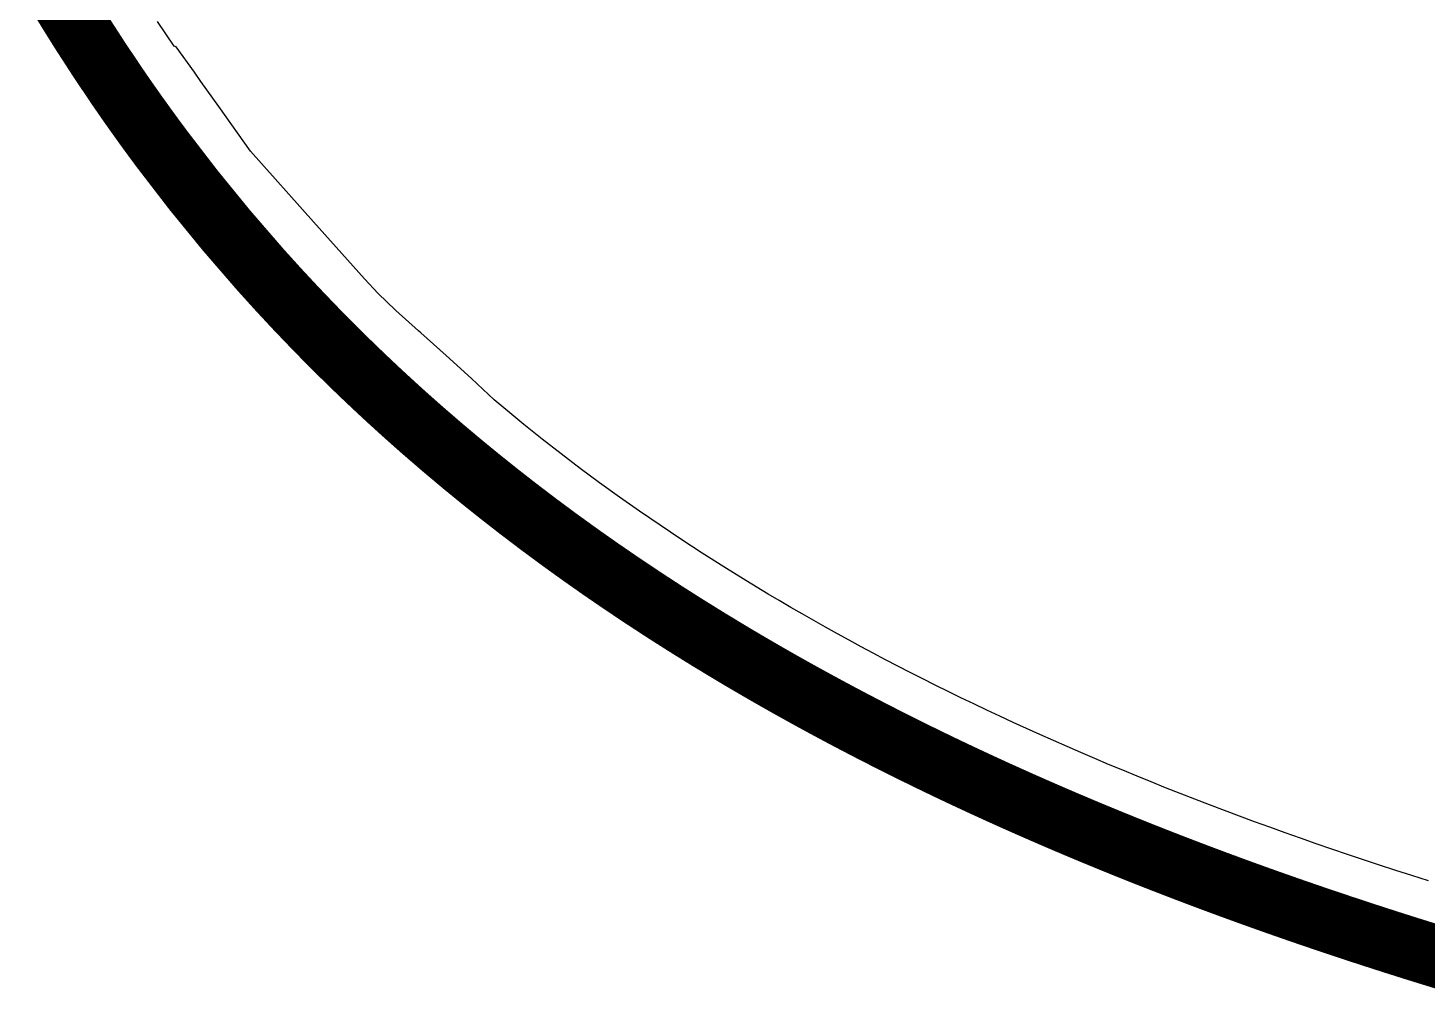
# Model space of a CAD drawing. Header units: millimetres. Extents: x -14 to 86, y -29 to 39.
# Drawn here: x 64.48 to 70.2, y -28.04 to -24.1 of the extents above; entities that cross this region are included whole.
import ezdxf

# ---------------------------------------------------------------- set-up
doc = ezdxf.new("R2010")
doc.units = ezdxf.units.MM
for name, color, linetype in [('BottomLayer', 5, 'Continuous'), ('KeepOutLayer', 6, 'Continuous'), ('Mechanical1', 6, 'Continuous'), ('TopLayer', 1, 'Continuous')]:
    doc.layers.add(name, color=color, linetype=linetype)

msp = doc.modelspace()

# ---------------------------------------------------------------- linework, layer by layer
at = {"layer": 'BottomLayer'}
for p, q in [((65.0777083, -24.1705638), (65.00971249999999, -24.06939306)), ((65.08628334, -24.17220718), (65.0777083, -24.1705638)), ((65.08628841999999, -24.17220464), (65.08628334, -24.17220718)), ((65.08628587999999, -24.17221226), (65.08628841999999, -24.17220464)), ((65.16054786, -24.27686534), (65.08628587999999, -24.17221226)), ((65.16054278, -24.27687042), (65.16054786, -24.27686534)), ((65.18721278, -24.3144548), (65.16054278, -24.27687042)), ((65.26004981999999, -24.4170073), (65.18721278, -24.3144548)), ((65.26004728, -24.41700984), (65.26004981999999, -24.4170073)), ((65.3896457, -24.59965616), (65.26004728, -24.41700984)), ((65.64756238, -24.88827128), (65.3896457, -24.59965616)), ((65.64756492, -24.88826874), (65.64756238, -24.88827128)), ((65.85570776, -25.12117912), (65.64756492, -24.88826874)), ((65.9119459, -25.18120948), (65.85570776, -25.12117912)), ((65.98163079999999, -25.24876332), (65.9119459, -25.18120948)), ((65.9831167, -25.25009174), (65.98163079999999, -25.24876332)), ((65.98311924, -25.2500892), (65.9831167, -25.25009174)), ((66.07615181999999, -25.33334024), (65.98311924, -25.2500892)), ((66.08553966, -25.34172986), (66.07615181999999, -25.33334024)), ((66.08554219999999, -25.34176542), (66.08553966, -25.34172732)), ((66.08553966, -25.34172732), (66.08553966, -25.34172986)), ((66.18889225999999, -25.43412744), (66.08554219999999, -25.34176542)), ((66.1888948, -25.4341249), (66.18889225999999, -25.43412744)), ((66.29330404, -25.52743942), (66.1888948, -25.4341249)), ((66.29331165999999, -25.52743688), (66.29330404, -25.52743942)), ((66.29330911999999, -25.52743942), (66.29331165999999, -25.52743688)), ((66.3853638, -25.61511006), (66.29330911999999, -25.52743942)), ((66.43311326, -25.65523952), (66.3853638, -25.61511006)), ((66.50703234, -25.71581598), (66.43311326, -25.65523952)), ((66.58243478, -25.77606732), (66.50703234, -25.71581598)), ((66.65920628, -25.83588432), (66.58243478, -25.77606732)), ((66.7373189, -25.89522634), (66.65920628, -25.83588432)), ((66.81663802, -25.953974), (66.7373189, -25.89522634)), ((66.89766655999999, -26.01248798), (66.81663802, -25.953974)), ((66.98000319999998, -26.07046348), (66.89766655999999, -26.01248798)), ((67.06371906, -26.12792844), (66.98000319999998, -26.07046348)), ((67.14902242, -26.1850124), (67.06371906, -26.12792844)), ((67.23589042, -26.24168234), (67.14902242, -26.1850124)), ((67.32391158, -26.29766394), (67.23589042, -26.24168234)), ((67.4137082, -26.35333058), (67.32391158, -26.29766394)), ((67.50543014, -26.40875592), (67.4137082, -26.35333058)), ((67.55120348, -26.43589327999999), (67.50543014, -26.40875592)), ((67.59790645999999, -26.46322622), (67.55120348, -26.43589327999999)), ((67.64495487999999, -26.49040676), (67.59790645999999, -26.46322622)), ((67.69224967999999, -26.51738664), (67.64495487999999, -26.49040676)), ((67.74015662, -26.54436398), (67.69224967999999, -26.51738664)), ((67.78842931999999, -26.57119908), (67.74015662, -26.54436398)), ((67.83672741999999, -26.59770652), (67.78842931999999, -26.57119908)), ((67.88599072, -26.62439684), (67.83672741999999, -26.59770652)), ((67.93518798, -26.6507087), (67.88599072, -26.62439684)), ((67.98546474, -26.67724916), (67.93518798, -26.6507087)), ((68.03555354, -26.70335528), (67.98546474, -26.67724916)), ((68.086351, -26.7294868), (68.03555354, -26.70335528)), ((68.13745326, -26.75543544), (68.086351, -26.7294868)), ((68.18860885999999, -26.78107166), (68.13745326, -26.75543544)), ((68.24079569999999, -26.80689584), (68.18860885999999, -26.78107166)), ((68.29296221999999, -26.8323695), (68.24079569999999, -26.80689584)), ((68.34615998, -26.85800825999999), (68.29296221999999, -26.8323695)), ((68.39882433999999, -26.88306282), (68.34615998, -26.85800825999999)), ((68.45284252, -26.90842726), (68.39882433999999, -26.88306282)), ((68.50661939999999, -26.93334974), (68.45284252, -26.90842726)), ((68.56151134, -26.95845256), (68.50661939999999, -26.93334974)), ((68.61631692, -26.9831947), (68.56151134, -26.95845256)), ((68.6713511, -27.00770824), (68.61631692, -26.9831947)), ((68.72760955999999, -27.03244022), (68.6713511, -27.00770824)), ((68.7837969, -27.0568166), (68.72760955999999, -27.03244022)), ((68.84026618, -27.08098978), (68.7837969, -27.0568166)), ((68.89730442, -27.1050893), (68.84026618, -27.08098978)), ((68.95477446, -27.12904658), (68.89730442, -27.1050893)), ((69.01341036, -27.15316642), (68.95477446, -27.12904658)), ((69.07114202, -27.17660046), (69.01341036, -27.15316642)), ((69.13046625999999, -27.20035962), (69.07114202, -27.17660046)), ((69.19030358, -27.22400448), (69.13046625999999, -27.20035962)), ((69.2494043, -27.24704736), (69.19030358, -27.22400448)), ((69.30998075999999, -27.27034678), (69.2494043, -27.24704736)), ((69.371083, -27.29353444), (69.30998075999999, -27.27034678)), ((69.43201506, -27.31634618), (69.371083, -27.29353444)), ((69.49395041999999, -27.33921888), (69.43201506, -27.31634618)), ((69.55594674, -27.36180456), (69.49395041999999, -27.33921888)), ((69.61895398, -27.38444612), (69.55594674, -27.36180456)), ((69.68176564, -27.40670922), (69.61895398, -27.38444612)), ((69.7456187, -27.42903582), (69.68176564, -27.40670922)), ((69.80911361999999, -27.4509357), (69.7456187, -27.42903582)), ((69.87430525999999, -27.47310736), (69.80911361999999, -27.4509357)), ((69.93932164, -27.49491834), (69.87430525999999, -27.47310736)), ((70.00449042, -27.51647531999999), (69.93932164, -27.49491834)), ((70.0708911, -27.53813898), (70.00449042, -27.51647531999999)), ((70.13690061999999, -27.55937338), (70.0708911, -27.53813898)), ((70.20434016, -27.5807678), (70.13690061999999, -27.55937338))]:
    msp.add_line(p, q, dxfattribs=at)
at = {"layer": 'KeepOutLayer', "const_width": 0.254}
for points in [[(64.60698787999999, -23.96518194), (64.65297457999999, -24.04028974)], [(64.65297457999999, -24.04028974), (64.69986552, -24.11499622)], [(64.69986552, -24.11499622), (64.77192532, -24.2262914)], [(64.77192532, -24.2262914), (64.84611109999999, -24.3366671)], [(64.92247112, -24.44610808), (64.92247366, -24.44610808)], [(65.65090248, -25.32041164), (65.65090502, -25.32041164)], [(65.78397308, -25.45381244), (65.78397308, -25.4538099)], [(65.88699802, -25.5526413), (65.88699802, -25.55263876)], [(66.10156452, -25.74712148), (66.17567156, -25.81099486)], [(66.10156452, -25.74712148), (66.10156706, -25.74712148)], [(66.17567156, -25.81099486), (66.25109686, -25.87438818)], [(66.25109686, -25.87438818), (66.3278582, -25.93729382)], [(66.3278582, -25.93729382), (66.40597082, -25.99971178)], [(66.40597082, -25.99971178), (66.4854525, -26.06163952)], [(66.4854525, -26.06163952), (66.56631848, -26.12307196)], [(66.56631848, -26.12307196), (66.64858654, -26.18400656)], [(66.64858654, -26.18400656), (66.73227191999999, -26.24443824)], [(66.73227191999999, -26.24443824), (66.81738985999999, -26.30436954)], [(66.81738985999999, -26.30436954), (66.90395814, -26.36379284)], [(66.90395814, -26.36379284), (66.99199454, -26.4227056)], [(66.99199454, -26.4227056), (67.08151176, -26.48110528)], [(67.08151176, -26.48110528), (67.17252758000001, -26.53898934)], [(67.17252758000001, -26.53898934), (67.26505978, -26.5963527)], [(67.26505978, -26.5963527), (67.35912359999999, -26.65319282)], [(67.35912359999999, -26.65319282), (67.40673589999999, -26.6814173)], [(67.40673589999999, -26.6814173), (67.45473682, -26.7095097)], [(67.45473682, -26.7095097), (67.5031289, -26.73746748)], [(67.5031289, -26.73746748), (67.55191214, -26.76529572)], [(67.55191214, -26.76529572), (67.60109161999999, -26.79298933999999)], [(67.60109161999999, -26.79298933999999), (67.65066988, -26.82055088)], [(67.65066988, -26.82055088), (67.70064692, -26.8479778)], [(67.70064692, -26.8479778), (67.75102528, -26.87527009999999)], [(67.75102528, -26.87527009999999), (67.80180495999998, -26.90242778)], [(67.80180495999998, -26.90242778), (67.85299357999999, -26.92945083999999)], [(67.85299357999999, -26.92945083999999), (67.90458606, -26.95633928)], [(67.90458606, -26.95633928), (67.95659002, -26.98309056)], [(67.95659002, -26.98309056), (68.00900546, -27.00970722)], [(68.00900546, -27.00970722), (68.06183492, -27.03618418)], [(68.06183492, -27.03618418), (68.11508094, -27.06252906)], [(68.11508094, -27.06252906), (68.16874098, -27.08873424)], [(68.16874098, -27.08873424), (68.2228252, -27.11479972)], [(68.2228252, -27.11479972), (68.27732852, -27.14073058)], [(68.27732852, -27.14073058), (68.33225602, -27.16652174)], [(68.33225602, -27.16652174), (68.3876077, -27.1921732)], [(68.3876077, -27.1921732), (68.44339117999999, -27.21768496)], [(68.44339117999999, -27.21768496), (68.49960138, -27.24305956)], [(68.49960138, -27.24305956), (68.55624338, -27.26829192)], [(68.55624338, -27.26829192), (68.61332225999999, -27.29338458)], [(68.61332225999999, -27.29338458), (68.67083548, -27.31833753999999)], [(68.67083548, -27.31833753999999), (68.72878558, -27.34314572)], [(68.72878558, -27.34314572), (68.78717764, -27.36781674)], [(68.78717764, -27.36781674), (68.84601166, -27.39234298)], [(68.84601166, -27.39234298), (68.90529018, -27.41672698)], [(68.90529018, -27.41672698), (68.9650132, -27.44096874)], [(68.9650132, -27.44096874), (69.02518834, -27.46506826)], [(69.02518834, -27.46506826), (69.08581052, -27.489023)], [(69.08581052, -27.489023), (69.14688482, -27.5128355)], [(69.14688482, -27.5128355), (69.20841632, -27.53650068)], [(69.20841632, -27.53650068), (69.27040248, -27.56002362)], [(69.27040248, -27.56002362), (69.33284584, -27.58340178)], [(69.33284584, -27.58340178), (69.39575148, -27.60663262)], [(69.39575148, -27.60663262), (69.45912193999999, -27.62971868)], [(69.45912193999999, -27.62971868), (69.52295467999998, -27.65265742)], [(69.52295467999998, -27.65265742), (69.58725224, -27.67544884)], [(69.58725224, -27.67544884), (69.65202224, -27.69809548)], [(69.65202224, -27.69809548), (69.71725959999999, -27.7205948)], [(69.71725959999999, -27.7205948), (69.78297194, -27.74294426)], [(69.78297194, -27.74294426), (69.84915926, -27.7651464)], [(69.84915926, -27.7651464), (69.9158241, -27.78719868)], [(69.9158241, -27.78719868), (69.98296646, -27.80910364)], [(69.98296646, -27.80910364), (70.05059142, -27.83085874)], [(70.05059142, -27.83085874), (70.11869644, -27.85246398)], [(70.11869644, -27.85246398), (70.18728914, -27.87391936)], [(70.18728914, -27.87391936), (70.25636952, -27.89522234)], [(70.25636952, -27.89522234), (70.32593758, -27.91637546)]]:
    msp.add_lwpolyline(points, dxfattribs=at)
at = {"layer": 'KeepOutLayer', "const_width": 0.127}
for points in [[(64.58947457999999, -24.04028974, 1), (64.71647458, -24.04028974, 1)], [(64.58947457999999, -24.04028974, 1), (64.71647458, -24.04028974, 1)], [(64.63636552, -24.11499622, 1), (64.76336552, -24.11499622, 1)], [(64.63636552, -24.11499622, 1), (64.76336552, -24.11499622, 1)], [(64.70842532, -24.2262914, 1), (64.83542532, -24.2262914, 1)], [(64.70842532, -24.2262914, 1), (64.83542532, -24.2262914, 1)], [(64.7826111, -24.3366671, 1), (64.90961109999999, -24.3366671, 1)], [(64.7826111, -24.3366671, 1), (64.90961109999999, -24.3366671, 1)], [(64.85897111999999, -24.44610808, 1), (64.98597111999999, -24.44610808, 1)], [(64.85897111999999, -24.44610808, 1), (64.98597111999999, -24.44610808, 1)], [(64.85897365999999, -24.44610808, 1), (64.98597366, -24.44610808, 1)], [(64.85897365999999, -24.44610808, 1), (64.98597366, -24.44610808, 1)], [(64.9642719, -24.59056042, 1), (65.0912719, -24.59056042, 1)], [(64.9642719, -24.59056042, 1), (65.0912719, -24.59056042, 1)], [(65.36596782, -25.08256604, 1), (65.49296782, -25.08256604, 1)], [(65.36596782, -25.08256604, 1), (65.49296782, -25.08256604, 1)], [(65.58740248, -25.32041164, 1), (65.71440247999999, -25.32041164, 1)], [(65.58740248, -25.32041164, 1), (65.71440247999999, -25.32041164, 1)], [(65.58740501999999, -25.32041164, 1), (65.71440502, -25.32041164, 1)], [(65.58740501999999, -25.32041164, 1), (65.71440502, -25.32041164, 1)], [(65.72047307999999, -25.4538099, 1), (65.84747307999999, -25.4538099, 1)], [(65.72047307999999, -25.4538099, 1), (65.84747307999999, -25.4538099, 1)], [(65.72047307999999, -25.45381244, 1), (65.84747307999999, -25.45381244, 1)], [(65.72047307999999, -25.45381244, 1), (65.84747307999999, -25.45381244, 1)], [(65.82349802, -25.55263876, 1), (65.95049802, -25.55263876, 1)], [(65.82349802, -25.55263876, 1), (65.95049802, -25.55263876, 1)], [(65.82349802, -25.5526413, 1), (65.95049802, -25.5526413, 1)], [(65.82349802, -25.5526413, 1), (65.95049802, -25.5526413, 1)], [(65.92934489999999, -25.65041352, 1), (66.0563449, -25.65041352, 1)], [(65.92934489999999, -25.65041352, 1), (66.0563449, -25.65041352, 1)], [(66.03806451999999, -25.74712148, 1), (66.16506451999999, -25.74712148, 1)], [(66.03806451999999, -25.74712148, 1), (66.16506451999999, -25.74712148, 1)], [(66.03806705999999, -25.74712148, 1), (66.16506706, -25.74712148, 1)], [(66.03806705999999, -25.74712148, 1), (66.16506706, -25.74712148, 1)], [(66.11217156, -25.81099486, 1), (66.23917155999999, -25.81099486, 1)], [(66.11217156, -25.81099486, 1), (66.23917155999999, -25.81099486, 1)], [(66.18759685999999, -25.87438818, 1), (66.31459686, -25.87438818, 1)], [(66.18759685999999, -25.87438818, 1), (66.31459686, -25.87438818, 1)], [(66.2643582, -25.93729382, 1), (66.3913582, -25.93729382, 1)], [(66.2643582, -25.93729382, 1), (66.3913582, -25.93729382, 1)], [(66.34247082, -25.99971178, 1), (66.46947082, -25.99971178, 1)], [(66.34247082, -25.99971178, 1), (66.46947082, -25.99971178, 1)], [(66.4219525, -26.06163952, 1), (66.5489525, -26.06163952, 1)], [(66.4219525, -26.06163952, 1), (66.5489525, -26.06163952, 1)], [(66.50281847999999, -26.12307196, 1), (66.62981848, -26.12307196, 1)], [(66.50281847999999, -26.12307196, 1), (66.62981848, -26.12307196, 1)], [(66.58508654, -26.18400656, 1), (66.71208654, -26.18400656, 1)], [(66.58508654, -26.18400656, 1), (66.71208654, -26.18400656, 1)], [(66.66877192, -26.24443824, 1), (66.79577192, -26.24443824, 1)], [(66.66877192, -26.24443824, 1), (66.79577192, -26.24443824, 1)], [(66.75388986, -26.30436954, 1), (66.88088986, -26.30436954, 1)], [(66.75388986, -26.30436954, 1), (66.88088986, -26.30436954, 1)], [(66.84045814, -26.36379284, 1), (66.96745813999999, -26.36379284, 1)], [(66.84045814, -26.36379284, 1), (66.96745813999999, -26.36379284, 1)], [(66.92849453999999, -26.4227056, 1), (67.05549454, -26.4227056, 1)], [(66.92849453999999, -26.4227056, 1), (67.05549454, -26.4227056, 1)], [(67.01801176, -26.48110528, 1), (67.14501175999999, -26.48110528, 1)], [(67.01801176, -26.48110528, 1), (67.14501175999999, -26.48110528, 1)], [(67.10902757999999, -26.53898934, 1), (67.23602758, -26.53898934, 1)], [(67.10902757999999, -26.53898934, 1), (67.23602758, -26.53898934, 1)], [(67.20155978, -26.5963527, 1), (67.32855977999999, -26.5963527, 1)], [(67.20155978, -26.5963527, 1), (67.32855977999999, -26.5963527, 1)], [(67.2956236, -26.65319282, 1), (67.4226236, -26.65319282, 1)], [(67.2956236, -26.65319282, 1), (67.4226236, -26.65319282, 1)], [(67.3432359, -26.6814173, 1), (67.4702359, -26.6814173, 1)], [(67.3432359, -26.6814173, 1), (67.4702359, -26.6814173, 1)], [(67.39123682, -26.7095097, 1), (67.51823682, -26.7095097, 1)], [(67.39123682, -26.7095097, 1), (67.51823682, -26.7095097, 1)], [(67.4396289, -26.73746748, 1), (67.5666289, -26.73746748, 1)], [(67.4396289, -26.73746748, 1), (67.5666289, -26.73746748, 1)], [(67.48841214, -26.76529572, 1), (67.61541213999999, -26.76529572, 1)], [(67.48841214, -26.76529572, 1), (67.61541213999999, -26.76529572, 1)], [(67.53759162, -26.79298933999999, 1), (67.66459162, -26.79298933999999, 1)], [(67.53759162, -26.79298933999999, 1), (67.66459162, -26.79298933999999, 1)], [(67.58716987999999, -26.82055088, 1), (67.71416988, -26.82055088, 1)], [(67.58716987999999, -26.82055088, 1), (67.71416988, -26.82055088, 1)], [(67.63714691999999, -26.8479778, 1), (67.76414692, -26.8479778, 1)], [(67.63714691999999, -26.8479778, 1), (67.76414692, -26.8479778, 1)], [(67.68752528, -26.87527009999999, 1), (67.81452528, -26.87527009999999, 1)], [(67.68752528, -26.87527009999999, 1), (67.81452528, -26.87527009999999, 1)], [(67.73830496, -26.90242778, 1), (67.86530496, -26.90242778, 1)], [(67.73830496, -26.90242778, 1), (67.86530496, -26.90242778, 1)], [(67.78949358, -26.92945083999999, 1), (67.91649358, -26.92945083999999, 1)], [(67.78949358, -26.92945083999999, 1), (67.91649358, -26.92945083999999, 1)], [(67.84108606, -26.95633928, 1), (67.96808605999999, -26.95633928, 1)], [(67.84108606, -26.95633928, 1), (67.96808605999999, -26.95633928, 1)], [(67.89309002, -26.98309056, 1), (68.02009002, -26.98309056, 1)], [(67.89309002, -26.98309056, 1), (68.02009002, -26.98309056, 1)], [(67.94550545999999, -27.00970722, 1), (68.07250546, -27.00970722, 1)], [(67.94550545999999, -27.00970722, 1), (68.07250546, -27.00970722, 1)], [(67.99833492, -27.03618418, 1), (68.12533492, -27.03618418, 1)], [(67.99833492, -27.03618418, 1), (68.12533492, -27.03618418, 1)], [(68.05158094, -27.06252906, 1), (68.17858093999999, -27.06252906, 1)], [(68.05158094, -27.06252906, 1), (68.17858093999999, -27.06252906, 1)], [(68.10524098, -27.08873424, 1), (68.23224098, -27.08873424, 1)], [(68.10524098, -27.08873424, 1), (68.23224098, -27.08873424, 1)], [(68.1593252, -27.11479972, 1), (68.2863252, -27.11479972, 1)], [(68.1593252, -27.11479972, 1), (68.2863252, -27.11479972, 1)], [(68.21382851999999, -27.14073058, 1), (68.34082852, -27.14073058, 1)], [(68.21382851999999, -27.14073058, 1), (68.34082852, -27.14073058, 1)], [(68.26875602, -27.16652174, 1), (68.39575602, -27.16652174, 1)], [(68.26875602, -27.16652174, 1), (68.39575602, -27.16652174, 1)], [(68.3241077, -27.1921732, 1), (68.4511077, -27.1921732, 1)], [(68.3241077, -27.1921732, 1), (68.4511077, -27.1921732, 1)], [(68.37989118, -27.21768496, 1), (68.50689118, -27.21768496, 1)], [(68.37989118, -27.21768496, 1), (68.50689118, -27.21768496, 1)], [(68.43610138, -27.24305956, 1), (68.56310137999999, -27.24305956, 1)], [(68.43610138, -27.24305956, 1), (68.56310137999999, -27.24305956, 1)], [(68.49274338, -27.26829192, 1), (68.61974338, -27.26829192, 1)], [(68.49274338, -27.26829192, 1), (68.61974338, -27.26829192, 1)], [(68.54982226, -27.29338458, 1), (68.67682226, -27.29338458, 1)], [(68.54982226, -27.29338458, 1), (68.67682226, -27.29338458, 1)], [(68.60733548, -27.31833753999999, 1), (68.73433548, -27.31833753999999, 1)], [(68.60733548, -27.31833753999999, 1), (68.73433548, -27.31833753999999, 1)], [(68.66528558, -27.34314572, 1), (68.79228558, -27.34314572, 1)], [(68.66528558, -27.34314572, 1), (68.79228558, -27.34314572, 1)], [(68.72367764, -27.36781674, 1), (68.85067764, -27.36781674, 1)], [(68.72367764, -27.36781674, 1), (68.85067764, -27.36781674, 1)], [(68.78251166, -27.39234298, 1), (68.90951165999999, -27.39234298, 1)], [(68.78251166, -27.39234298, 1), (68.90951165999999, -27.39234298, 1)], [(68.84179017999999, -27.41672698, 1), (68.96879018, -27.41672698, 1)], [(68.84179017999999, -27.41672698, 1), (68.96879018, -27.41672698, 1)], [(68.9015132, -27.44096874, 1), (69.0285132, -27.44096874, 1)], [(68.9015132, -27.44096874, 1), (69.0285132, -27.44096874, 1)], [(68.96168834, -27.46506826, 1), (69.08868833999999, -27.46506826, 1)], [(68.96168834, -27.46506826, 1), (69.08868833999999, -27.46506826, 1)], [(69.02231052, -27.489023, 1), (69.14931052, -27.489023, 1)], [(69.02231052, -27.489023, 1), (69.14931052, -27.489023, 1)], [(69.08338481999999, -27.5128355, 1), (69.21038481999999, -27.5128355, 1)], [(69.08338481999999, -27.5128355, 1), (69.21038481999999, -27.5128355, 1)], [(69.14491632, -27.53650068, 1), (69.27191632, -27.53650068, 1)], [(69.14491632, -27.53650068, 1), (69.27191632, -27.53650068, 1)], [(69.20690248, -27.56002362, 1), (69.33390247999999, -27.56002362, 1)], [(69.20690248, -27.56002362, 1), (69.33390247999999, -27.56002362, 1)], [(69.26934584, -27.58340178, 1), (69.39634584, -27.58340178, 1)], [(69.26934584, -27.58340178, 1), (69.39634584, -27.58340178, 1)], [(69.33225148, -27.60663262, 1), (69.45925147999999, -27.60663262, 1)], [(69.33225148, -27.60663262, 1), (69.45925147999999, -27.60663262, 1)], [(69.39562194, -27.62971868, 1), (69.52262194, -27.62971868, 1)], [(69.39562194, -27.62971868, 1), (69.52262194, -27.62971868, 1)], [(69.45945468, -27.65265742, 1), (69.58645468, -27.65265742, 1)], [(69.45945468, -27.65265742, 1), (69.58645468, -27.65265742, 1)], [(69.52375224, -27.67544884, 1), (69.65075223999999, -27.67544884, 1)], [(69.52375224, -27.67544884, 1), (69.65075223999999, -27.67544884, 1)], [(69.58852224, -27.69809548, 1), (69.71552224, -27.69809548, 1)], [(69.58852224, -27.69809548, 1), (69.71552224, -27.69809548, 1)], [(69.6537596, -27.7205948, 1), (69.7807596, -27.7205948, 1)], [(69.6537596, -27.7205948, 1), (69.7807596, -27.7205948, 1)], [(69.71947193999999, -27.74294426, 1), (69.84647194, -27.74294426, 1)], [(69.71947193999999, -27.74294426, 1), (69.84647194, -27.74294426, 1)], [(69.78565926, -27.7651464, 1), (69.91265926, -27.7651464, 1)], [(69.78565926, -27.7651464, 1), (69.91265926, -27.7651464, 1)], [(69.85232409999999, -27.78719868, 1), (69.97932409999999, -27.78719868, 1)], [(69.85232409999999, -27.78719868, 1), (69.97932409999999, -27.78719868, 1)], [(69.91946646, -27.80910364, 1), (70.04646645999999, -27.80910364, 1)], [(69.91946646, -27.80910364, 1), (70.04646645999999, -27.80910364, 1)], [(69.98709142, -27.83085874, 1), (70.11409142, -27.83085874, 1)], [(69.98709142, -27.83085874, 1), (70.11409142, -27.83085874, 1)], [(70.05519644, -27.85246398, 1), (70.18219644, -27.85246398, 1)], [(70.05519644, -27.85246398, 1), (70.18219644, -27.85246398, 1)], [(70.12378914, -27.87391936, 1), (70.25078914, -27.87391936, 1)], [(70.12378914, -27.87391936, 1), (70.25078914, -27.87391936, 1)], [(70.19286951999999, -27.89522234, 1), (70.31986952, -27.89522234, 1)], [(70.19286951999999, -27.89522234, 1), (70.31986952, -27.89522234, 1)]]:
    msp.add_lwpolyline(points, format="xyb", close=True, dxfattribs=at)
at = {"layer": 'KeepOutLayer', "const_width": 0.254}
for points in [[(64.92247366, -24.44610808, -0.004394170888689927), (64.84611109999999, -24.3366671)], [(65.02777189999999, -24.59056042, -0.005952614643002132), (64.92247112, -24.44610808)], [(65.42946782, -25.08256604, -0.02149589596664405), (65.02777189999999, -24.59056042)], [(65.65090502, -25.32041164, -0.01096655551007405), (65.42946782, -25.08256604)], [(65.78397308, -25.4538099, -0.006288318506242504), (65.65090248, -25.32041164)], [(65.88699802, -25.5526413, -0.004714988557265941), (65.78397308, -25.45381244)], [(65.9928449, -25.65041352, -0.004706899079624595), (65.88699802, -25.55263876)], [(66.10156706, -25.74712148, -0.004692528021218176), (65.9928449, -25.65041352)]]:
    msp.add_lwpolyline(points, format="xyb", dxfattribs=at)
at = {"layer": 'Mechanical1', "const_width": 0.02269998}
for points in [[(64.65297457999999, -24.04028974), (64.69986552, -24.11499622)], [(64.69986552, -24.11499622), (64.77192532, -24.2262914)], [(64.77192532, -24.2262914), (64.84611109999999, -24.3366671)], [(66.10156452, -25.74712148), (66.17567156, -25.81099486)], [(66.17567156, -25.81099486), (66.25109686, -25.87438818)], [(66.25109686, -25.87438818), (66.3278582, -25.93729382)], [(66.3278582, -25.93729382), (66.40597082, -25.99971178)], [(66.40597082, -25.99971178), (66.4854525, -26.06163952)], [(66.4854525, -26.06163952), (66.56631848, -26.12307196)], [(66.56631848, -26.12307196), (66.64858654, -26.18400656)], [(66.64858654, -26.18400656), (66.73227191999999, -26.24443824)], [(66.73227191999999, -26.24443824), (66.81738985999999, -26.30436954)], [(66.81738985999999, -26.30436954), (66.90395814, -26.36379284)], [(66.90395814, -26.36379284), (66.99199454, -26.4227056)], [(66.99199454, -26.4227056), (67.08151176, -26.48110528)], [(67.08151176, -26.48110528), (67.17252758000001, -26.53898934)], [(67.17252758000001, -26.53898934), (67.26505978, -26.5963527)], [(67.26505978, -26.5963527), (67.35912359999999, -26.65319282)], [(67.35912359999999, -26.65319282), (67.40673589999999, -26.6814173)], [(67.40673589999999, -26.6814173), (67.45473682, -26.7095097)], [(67.45473682, -26.7095097), (67.5031289, -26.73746748)], [(67.5031289, -26.73746748), (67.55191214, -26.76529572)], [(67.55191214, -26.76529572), (67.60109161999999, -26.79298933999999)], [(67.60109161999999, -26.79298933999999), (67.65066988, -26.82055088)], [(67.65066988, -26.82055088), (67.70064692, -26.8479778)], [(67.70064692, -26.8479778), (67.75102528, -26.87527009999999)], [(67.75102528, -26.87527009999999), (67.80180495999998, -26.90242778)], [(67.80180495999998, -26.90242778), (67.85299357999999, -26.92945083999999)], [(67.85299357999999, -26.92945083999999), (67.90458606, -26.95633928)], [(67.90458606, -26.95633928), (67.95659002, -26.98309056)], [(67.95659002, -26.98309056), (68.00900546, -27.00970722)], [(68.00900546, -27.00970722), (68.06183492, -27.03618418)], [(68.06183492, -27.03618418), (68.11508094, -27.06252906)], [(68.11508094, -27.06252906), (68.16874098, -27.08873424)], [(68.16874098, -27.08873424), (68.2228252, -27.11479972)], [(68.2228252, -27.11479972), (68.27732852, -27.14073058)], [(68.27732852, -27.14073058), (68.33225602, -27.16652174)], [(68.33225602, -27.16652174), (68.3876077, -27.1921732)], [(68.3876077, -27.1921732), (68.44339117999999, -27.21768496)], [(68.44339117999999, -27.21768496), (68.49960138, -27.24305956)], [(68.49960138, -27.24305956), (68.55624338, -27.26829192)], [(68.55624338, -27.26829192), (68.61332225999999, -27.29338458)], [(68.61332225999999, -27.29338458), (68.67083548, -27.31833753999999)], [(68.67083548, -27.31833753999999), (68.72878558, -27.34314572)], [(68.72878558, -27.34314572), (68.78717764, -27.36781674)], [(68.78717764, -27.36781674), (68.84601166, -27.39234298)], [(68.84601166, -27.39234298), (68.90529018, -27.41672698)], [(68.90529018, -27.41672698), (68.9650132, -27.44096874)], [(68.9650132, -27.44096874), (69.02518834, -27.46506826)], [(69.02518834, -27.46506826), (69.08581052, -27.489023)], [(69.08581052, -27.489023), (69.14688482, -27.5128355)], [(69.14688482, -27.5128355), (69.20841632, -27.53650068)], [(69.20841632, -27.53650068), (69.27040248, -27.56002362)], [(69.27040248, -27.56002362), (69.33284584, -27.58340178)], [(69.33284584, -27.58340178), (69.39575148, -27.60663262)], [(69.39575148, -27.60663262), (69.45912193999999, -27.62971868)], [(69.45912193999999, -27.62971868), (69.52295467999998, -27.65265742)], [(69.52295467999998, -27.65265742), (69.58725224, -27.67544884)], [(69.58725224, -27.67544884), (69.65202224, -27.69809548)], [(69.65202224, -27.69809548), (69.71725959999999, -27.7205948)], [(69.71725959999999, -27.7205948), (69.78297194, -27.74294426)], [(69.78297194, -27.74294426), (69.84915926, -27.7651464)], [(69.84915926, -27.7651464), (69.9158241, -27.78719868)], [(69.9158241, -27.78719868), (69.98296646, -27.80910364)], [(69.98296646, -27.80910364), (70.05059142, -27.83085874)], [(70.05059142, -27.83085874), (70.11869644, -27.85246398)], [(70.11869644, -27.85246398), (70.18728914, -27.87391936)], [(70.18728914, -27.87391936), (70.25636952, -27.89522234)]]:
    msp.add_lwpolyline(points, dxfattribs=at)
at = {"layer": 'Mechanical1', "const_width": 0.01134872}
for points in [[(64.69419115999999, -24.11499622, 1), (64.70553988, -24.11499622, 1)], [(64.69419115999999, -24.11499622, 1), (64.70553988, -24.11499622, 1)], [(64.76625096, -24.2262914, 1), (64.77759968, -24.2262914, 1)], [(64.76625096, -24.2262914, 1), (64.77759968, -24.2262914, 1)], [(64.84043674, -24.3366671, 1), (64.85178546, -24.3366671, 1)], [(64.84043674, -24.3366671, 1), (64.85178546, -24.3366671, 1)], [(64.91679676, -24.44610808, 1), (64.92814548, -24.44610808, 1)], [(64.9167993, -24.44610808, 1), (64.92814802, -24.44610808, 1)], [(65.02209754, -24.59056042, 1), (65.03344625999999, -24.59056042, 1)], [(65.02209754, -24.59056042, 1), (65.03344625999999, -24.59056042, 1)], [(65.42379346, -25.08256604, 1), (65.43514218, -25.08256604, 1)], [(65.42379346, -25.08256604, 1), (65.43514218, -25.08256604, 1)], [(65.64522812, -25.32041164, 1), (65.65657684, -25.32041164, 1)], [(65.64523066, -25.32041164, 1), (65.65657938, -25.32041164, 1)], [(65.77829872, -25.4538099, 1), (65.78964744, -25.4538099, 1)], [(65.77829872, -25.45381244, 1), (65.78964744, -25.45381244, 1)], [(65.88132366, -25.55263876, 1), (65.89267238, -25.55263876, 1)], [(65.88132366, -25.5526413, 1), (65.89267238, -25.5526413, 1)], [(65.98717054, -25.65041352, 1), (65.99851926, -25.65041352, 1)], [(65.98717054, -25.65041352, 1), (65.99851926, -25.65041352, 1)], [(66.09589016, -25.74712148, 1), (66.10723888, -25.74712148, 1)], [(66.0958927, -25.74712148, 1), (66.10724142, -25.74712148, 1)], [(66.1699972, -25.81099486, 1), (66.18134591999998, -25.81099486, 1)], [(66.1699972, -25.81099486, 1), (66.18134591999998, -25.81099486, 1)], [(66.24542249999999, -25.87438818, 1), (66.25677122, -25.87438818, 1)], [(66.24542249999999, -25.87438818, 1), (66.25677122, -25.87438818, 1)], [(66.32218384, -25.93729382, 1), (66.33353256, -25.93729382, 1)], [(66.32218384, -25.93729382, 1), (66.33353256, -25.93729382, 1)], [(66.40029646, -25.99971178, 1), (66.41164518, -25.99971178, 1)], [(66.40029646, -25.99971178, 1), (66.41164518, -25.99971178, 1)], [(66.47977814000001, -26.06163952, 1), (66.49112686, -26.06163952, 1)], [(66.47977814000001, -26.06163952, 1), (66.49112686, -26.06163952, 1)], [(66.56064411999999, -26.12307196, 1), (66.57199284, -26.12307196, 1)], [(66.56064411999999, -26.12307196, 1), (66.57199284, -26.12307196, 1)], [(66.64291218, -26.18400656, 1), (66.6542609, -26.18400656, 1)], [(66.64291218, -26.18400656, 1), (66.6542609, -26.18400656, 1)], [(66.72659755999999, -26.24443824, 1), (66.73794628, -26.24443824, 1)], [(66.72659755999999, -26.24443824, 1), (66.73794628, -26.24443824, 1)], [(66.81171549999999, -26.30436954, 1), (66.82306421999999, -26.30436954, 1)], [(66.81171549999999, -26.30436954, 1), (66.82306421999999, -26.30436954, 1)], [(66.89828378, -26.36379284, 1), (66.90963249999999, -26.36379284, 1)], [(66.89828378, -26.36379284, 1), (66.90963249999999, -26.36379284, 1)], [(66.98632017999999, -26.4227056, 1), (66.99766890000001, -26.4227056, 1)], [(66.98632017999999, -26.4227056, 1), (66.99766890000001, -26.4227056, 1)], [(67.0758374, -26.48110528, 1), (67.08718611999998, -26.48110528, 1)], [(67.0758374, -26.48110528, 1), (67.08718611999998, -26.48110528, 1)], [(67.16685322, -26.53898934, 1), (67.17820194, -26.53898934, 1)], [(67.16685322, -26.53898934, 1), (67.17820194, -26.53898934, 1)], [(67.25938542, -26.5963527, 1), (67.27073413999999, -26.5963527, 1)], [(67.25938542, -26.5963527, 1), (67.27073413999999, -26.5963527, 1)], [(67.35344923999999, -26.65319282, 1), (67.36479796, -26.65319282, 1)], [(67.35344923999999, -26.65319282, 1), (67.36479796, -26.65319282, 1)], [(67.40106154, -26.6814173, 1), (67.41241026, -26.6814173, 1)], [(67.40106154, -26.6814173, 1), (67.41241026, -26.6814173, 1)], [(67.44906246000001, -26.7095097, 1), (67.46041118, -26.7095097, 1)], [(67.44906246000001, -26.7095097, 1), (67.46041118, -26.7095097, 1)], [(67.49745453999999, -26.73746748, 1), (67.50880326, -26.73746748, 1)], [(67.49745453999999, -26.73746748, 1), (67.50880326, -26.73746748, 1)], [(67.54623778, -26.76529572, 1), (67.5575865, -26.76529572, 1)], [(67.54623778, -26.76529572, 1), (67.5575865, -26.76529572, 1)], [(67.59541725999999, -26.79298933999999, 1), (67.60676598, -26.79298933999999, 1)], [(67.59541725999999, -26.79298933999999, 1), (67.60676598, -26.79298933999999, 1)], [(67.64499552, -26.82055088, 1), (67.65634424, -26.82055088, 1)], [(67.64499552, -26.82055088, 1), (67.65634424, -26.82055088, 1)], [(67.69497256, -26.8479778, 1), (67.70632128, -26.8479778, 1)], [(67.69497256, -26.8479778, 1), (67.70632128, -26.8479778, 1)], [(67.74535092, -26.87527009999999, 1), (67.75669964, -26.87527009999999, 1)], [(67.74535092, -26.87527009999999, 1), (67.75669964, -26.87527009999999, 1)], [(67.7961306, -26.90242778, 1), (67.80747932, -26.90242778, 1)], [(67.7961306, -26.90242778, 1), (67.80747932, -26.90242778, 1)], [(67.84731922, -26.92945083999999, 1), (67.85866794, -26.92945083999999, 1)], [(67.84731922, -26.92945083999999, 1), (67.85866794, -26.92945083999999, 1)], [(67.8989117, -26.95633928, 1), (67.91026042, -26.95633928, 1)], [(67.8989117, -26.95633928, 1), (67.91026042, -26.95633928, 1)], [(67.95091565999999, -26.98309056, 1), (67.96226438, -26.98309056, 1)], [(67.95091565999999, -26.98309056, 1), (67.96226438, -26.98309056, 1)], [(68.0033311, -27.00970722, 1), (68.01467982, -27.00970722, 1)], [(68.0033311, -27.00970722, 1), (68.01467982, -27.00970722, 1)], [(68.05616056, -27.03618418, 1), (68.06750928, -27.03618418, 1)], [(68.05616056, -27.03618418, 1), (68.06750928, -27.03618418, 1)], [(68.10940658, -27.06252906, 1), (68.12075529999998, -27.06252906, 1)], [(68.10940658, -27.06252906, 1), (68.12075529999998, -27.06252906, 1)], [(68.16306662, -27.08873424, 1), (68.17441534, -27.08873424, 1)], [(68.16306662, -27.08873424, 1), (68.17441534, -27.08873424, 1)], [(68.21715083999999, -27.11479972, 1), (68.22849956, -27.11479972, 1)], [(68.21715083999999, -27.11479972, 1), (68.22849956, -27.11479972, 1)], [(68.27165416, -27.14073058, 1), (68.28300288, -27.14073058, 1)], [(68.27165416, -27.14073058, 1), (68.28300288, -27.14073058, 1)], [(68.32658166, -27.16652174, 1), (68.33793037999999, -27.16652174, 1)], [(68.32658166, -27.16652174, 1), (68.33793037999999, -27.16652174, 1)], [(68.38193333999999, -27.1921732, 1), (68.39328205999999, -27.1921732, 1)], [(68.38193333999999, -27.1921732, 1), (68.39328205999999, -27.1921732, 1)], [(68.43771681999999, -27.21768496, 1), (68.44906554, -27.21768496, 1)], [(68.43771681999999, -27.21768496, 1), (68.44906554, -27.21768496, 1)], [(68.49392701999999, -27.24305956, 1), (68.50527574, -27.24305956, 1)], [(68.49392701999999, -27.24305956, 1), (68.50527574, -27.24305956, 1)], [(68.55056902, -27.26829192, 1), (68.56191774, -27.26829192, 1)], [(68.55056902, -27.26829192, 1), (68.56191774, -27.26829192, 1)], [(68.60764789999999, -27.29338458, 1), (68.61899662, -27.29338458, 1)], [(68.60764789999999, -27.29338458, 1), (68.61899662, -27.29338458, 1)], [(68.66516112, -27.31833753999999, 1), (68.67650984, -27.31833753999999, 1)], [(68.66516112, -27.31833753999999, 1), (68.67650984, -27.31833753999999, 1)], [(68.72311121999999, -27.34314572, 1), (68.73445994, -27.34314572, 1)], [(68.72311121999999, -27.34314572, 1), (68.73445994, -27.34314572, 1)], [(68.78150328, -27.36781674, 1), (68.792852, -27.36781674, 1)], [(68.78150328, -27.36781674, 1), (68.792852, -27.36781674, 1)], [(68.8403373, -27.39234298, 1), (68.85168601999999, -27.39234298, 1)], [(68.8403373, -27.39234298, 1), (68.85168601999999, -27.39234298, 1)], [(68.89961582, -27.41672698, 1), (68.91096454, -27.41672698, 1)], [(68.89961582, -27.41672698, 1), (68.91096454, -27.41672698, 1)], [(68.95933883999999, -27.44096874, 1), (68.97068756, -27.44096874, 1)], [(68.95933883999999, -27.44096874, 1), (68.97068756, -27.44096874, 1)], [(69.01951398, -27.46506826, 1), (69.0308627, -27.46506826, 1)], [(69.01951398, -27.46506826, 1), (69.0308627, -27.46506826, 1)], [(69.08013616, -27.489023, 1), (69.09148488, -27.489023, 1)], [(69.08013616, -27.489023, 1), (69.09148488, -27.489023, 1)], [(69.14121046, -27.5128355, 1), (69.15255918, -27.5128355, 1)], [(69.14121046, -27.5128355, 1), (69.15255918, -27.5128355, 1)], [(69.20274196, -27.53650068, 1), (69.21409068, -27.53650068, 1)], [(69.20274196, -27.53650068, 1), (69.21409068, -27.53650068, 1)], [(69.26472812, -27.56002362, 1), (69.27607683999999, -27.56002362, 1)], [(69.26472812, -27.56002362, 1), (69.27607683999999, -27.56002362, 1)], [(69.32717148, -27.58340178, 1), (69.33852019999999, -27.58340178, 1)], [(69.32717148, -27.58340178, 1), (69.33852019999999, -27.58340178, 1)], [(69.39007711999999, -27.60663262, 1), (69.40142584, -27.60663262, 1)], [(69.39007711999999, -27.60663262, 1), (69.40142584, -27.60663262, 1)], [(69.45344758, -27.62971868, 1), (69.46479629999999, -27.62971868, 1)], [(69.45344758, -27.62971868, 1), (69.46479629999999, -27.62971868, 1)], [(69.51728032, -27.65265742, 1), (69.52862904, -27.65265742, 1)], [(69.51728032, -27.65265742, 1), (69.52862904, -27.65265742, 1)], [(69.58157788, -27.67544884, 1), (69.5929266, -27.67544884, 1)], [(69.58157788, -27.67544884, 1), (69.5929266, -27.67544884, 1)], [(69.64634788, -27.69809548, 1), (69.6576966, -27.69809548, 1)], [(69.64634788, -27.69809548, 1), (69.6576966, -27.69809548, 1)], [(69.71158524, -27.7205948, 1), (69.72293395999999, -27.7205948, 1)], [(69.71158524, -27.7205948, 1), (69.72293395999999, -27.7205948, 1)], [(69.77729758, -27.74294426, 1), (69.7886463, -27.74294426, 1)], [(69.77729758, -27.74294426, 1), (69.7886463, -27.74294426, 1)], [(69.84348489999999, -27.7651464, 1), (69.85483362, -27.7651464, 1)], [(69.84348489999999, -27.7651464, 1), (69.85483362, -27.7651464, 1)], [(69.91014974, -27.78719868, 1), (69.92149846, -27.78719868, 1)], [(69.91014974, -27.78719868, 1), (69.92149846, -27.78719868, 1)], [(69.9772921, -27.80910364, 1), (69.98864082, -27.80910364, 1)], [(69.9772921, -27.80910364, 1), (69.98864082, -27.80910364, 1)], [(70.04491705999999, -27.83085874, 1), (70.05626578, -27.83085874, 1)], [(70.04491705999999, -27.83085874, 1), (70.05626578, -27.83085874, 1)], [(70.11302208, -27.85246398, 1), (70.1243708, -27.85246398, 1)], [(70.11302208, -27.85246398, 1), (70.1243708, -27.85246398, 1)], [(70.18161477999999, -27.87391936, 1), (70.19296349999999, -27.87391936, 1)], [(70.18161477999999, -27.87391936, 1), (70.19296349999999, -27.87391936, 1)]]:
    msp.add_lwpolyline(points, format="xyb", close=True, dxfattribs=at)
at = {"layer": 'Mechanical1', "const_width": 0.02269998}
for points in [[(64.92247366, -24.44610808, -0.004394170888690593), (64.84611109999999, -24.3366671)], [(65.02777189999999, -24.59056042, -0.005952614643002021), (64.92247112, -24.44610808)], [(65.42946782, -25.08256604, -0.02149589596664494), (65.02777189999999, -24.59056042)], [(65.65090502, -25.32041164, -0.01096655551007383), (65.42946782, -25.08256604)], [(65.78397308, -25.4538099, -0.006288318506240394), (65.65090248, -25.32041164)], [(65.88699802, -25.5526413, -0.004714988557266496), (65.78397308, -25.45381244)], [(65.9928449, -25.65041352, -0.004706899079625927), (65.88699802, -25.55263876)], [(66.10156706, -25.74712148, -0.00469252802121751), (65.9928449, -25.65041352)]]:
    msp.add_lwpolyline(points, format="xyb", dxfattribs=at)
at = {"layer": 'TopLayer'}
for p, q in [((65.0777083, -24.1705638), (65.00971249999999, -24.06939306)), ((65.08628334, -24.17220718), (65.0777083, -24.1705638)), ((65.08628841999999, -24.17220464), (65.08628334, -24.17220718)), ((65.08628587999999, -24.17221226), (65.08628841999999, -24.17220464)), ((65.16054786, -24.27686534), (65.08628587999999, -24.17221226)), ((65.16054278, -24.27687042), (65.16054786, -24.27686534)), ((65.18721278, -24.3144548), (65.16054278, -24.27687042)), ((65.26004981999999, -24.4170073), (65.18721278, -24.3144548)), ((65.26004728, -24.41700984), (65.26004981999999, -24.4170073)), ((65.3896457, -24.59965616), (65.26004728, -24.41700984)), ((65.64756238, -24.88827128), (65.3896457, -24.59965616)), ((65.64756492, -24.88826874), (65.64756238, -24.88827128)), ((65.85570776, -25.12117912), (65.64756492, -24.88826874)), ((65.9119459, -25.18120948), (65.85570776, -25.12117912)), ((65.98163079999999, -25.24876332), (65.9119459, -25.18120948)), ((65.9831167, -25.25009174), (65.98163079999999, -25.24876332)), ((65.98311924, -25.2500892), (65.9831167, -25.25009174)), ((66.07615181999999, -25.33334024), (65.98311924, -25.2500892)), ((66.08553966, -25.34172986), (66.07615181999999, -25.33334024)), ((66.08554219999999, -25.34176542), (66.08553966, -25.34172732)), ((66.08553966, -25.34172732), (66.08553966, -25.34172986)), ((66.18889225999999, -25.43412744), (66.08554219999999, -25.34176542)), ((66.1888948, -25.4341249), (66.18889225999999, -25.43412744)), ((66.29330404, -25.52743942), (66.1888948, -25.4341249)), ((66.29331165999999, -25.52743688), (66.29330404, -25.52743942)), ((66.29330911999999, -25.52743942), (66.29331165999999, -25.52743688)), ((66.3853638, -25.61511006), (66.29330911999999, -25.52743942)), ((66.43311326, -25.65523952), (66.3853638, -25.61511006)), ((66.50703234, -25.71581598), (66.43311326, -25.65523952)), ((66.58243478, -25.77606732), (66.50703234, -25.71581598)), ((66.65920628, -25.83588432), (66.58243478, -25.77606732)), ((66.7373189, -25.89522634), (66.65920628, -25.83588432)), ((66.81663802, -25.953974), (66.7373189, -25.89522634)), ((66.89766655999999, -26.01248798), (66.81663802, -25.953974)), ((66.98000319999998, -26.07046348), (66.89766655999999, -26.01248798)), ((67.06371906, -26.12792844), (66.98000319999998, -26.07046348)), ((67.14902242, -26.1850124), (67.06371906, -26.12792844)), ((67.23589042, -26.24168234), (67.14902242, -26.1850124)), ((67.32391158, -26.29766394), (67.23589042, -26.24168234)), ((67.4137082, -26.35333058), (67.32391158, -26.29766394)), ((67.50543014, -26.40875592), (67.4137082, -26.35333058)), ((67.55120348, -26.43589327999999), (67.50543014, -26.40875592)), ((67.59790645999999, -26.46322622), (67.55120348, -26.43589327999999)), ((67.64495487999999, -26.49040676), (67.59790645999999, -26.46322622)), ((67.69224967999999, -26.51738664), (67.64495487999999, -26.49040676)), ((67.74015662, -26.54436398), (67.69224967999999, -26.51738664)), ((67.78842931999999, -26.57119908), (67.74015662, -26.54436398)), ((67.83672741999999, -26.59770652), (67.78842931999999, -26.57119908)), ((67.88599072, -26.62439684), (67.83672741999999, -26.59770652)), ((67.93518798, -26.6507087), (67.88599072, -26.62439684)), ((67.98546474, -26.67724916), (67.93518798, -26.6507087)), ((68.03555354, -26.70335528), (67.98546474, -26.67724916)), ((68.086351, -26.7294868), (68.03555354, -26.70335528)), ((68.13745326, -26.75543544), (68.086351, -26.7294868)), ((68.18860885999999, -26.78107166), (68.13745326, -26.75543544)), ((68.24079569999999, -26.80689584), (68.18860885999999, -26.78107166)), ((68.29296221999999, -26.8323695), (68.24079569999999, -26.80689584)), ((68.34615998, -26.85800825999999), (68.29296221999999, -26.8323695)), ((68.39882433999999, -26.88306282), (68.34615998, -26.85800825999999)), ((68.45284252, -26.90842726), (68.39882433999999, -26.88306282)), ((68.50661939999999, -26.93334974), (68.45284252, -26.90842726)), ((68.56151134, -26.95845256), (68.50661939999999, -26.93334974)), ((68.61631692, -26.9831947), (68.56151134, -26.95845256)), ((68.6713511, -27.00770824), (68.61631692, -26.9831947)), ((68.72760955999999, -27.03244022), (68.6713511, -27.00770824)), ((68.7837969, -27.0568166), (68.72760955999999, -27.03244022)), ((68.84026618, -27.08098978), (68.7837969, -27.0568166)), ((68.89730442, -27.1050893), (68.84026618, -27.08098978)), ((68.95477446, -27.12904658), (68.89730442, -27.1050893)), ((69.01341036, -27.15316642), (68.95477446, -27.12904658)), ((69.07114202, -27.17660046), (69.01341036, -27.15316642)), ((69.13046625999999, -27.20035962), (69.07114202, -27.17660046)), ((69.19030358, -27.22400448), (69.13046625999999, -27.20035962)), ((69.2494043, -27.24704736), (69.19030358, -27.22400448)), ((69.30998075999999, -27.27034678), (69.2494043, -27.24704736)), ((69.371083, -27.29353444), (69.30998075999999, -27.27034678)), ((69.43201506, -27.31634618), (69.371083, -27.29353444)), ((69.49395041999999, -27.33921888), (69.43201506, -27.31634618)), ((69.55594674, -27.36180456), (69.49395041999999, -27.33921888)), ((69.61895398, -27.38444612), (69.55594674, -27.36180456)), ((69.68176564, -27.40670922), (69.61895398, -27.38444612)), ((69.7456187, -27.42903582), (69.68176564, -27.40670922)), ((69.80911361999999, -27.4509357), (69.7456187, -27.42903582)), ((69.87430525999999, -27.47310736), (69.80911361999999, -27.4509357)), ((69.93932164, -27.49491834), (69.87430525999999, -27.47310736)), ((70.00449042, -27.51647531999999), (69.93932164, -27.49491834)), ((70.0708911, -27.53813898), (70.00449042, -27.51647531999999)), ((70.13690061999999, -27.55937338), (70.0708911, -27.53813898)), ((70.20434016, -27.5807678), (70.13690061999999, -27.55937338))]:
    msp.add_line(p, q, dxfattribs=at)

doc.saveas('drawing.dxf')
